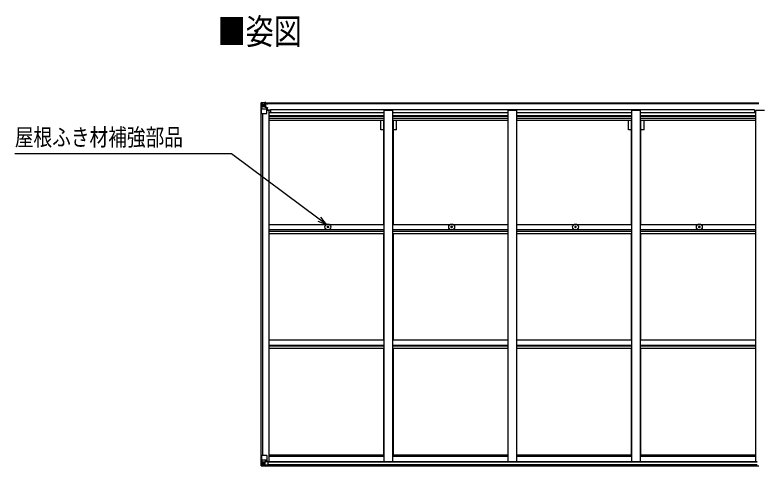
# Model space of a CAD drawing. Units: millimetres, scale not verified. Extents: x -12615 to 12615, y -8910 to 8910.
# Drawn here: x -7313 to -3021, y -192 to 2416 of the extents above; entities that cross this region are included whole.
import ezdxf
from ezdxf.enums import TextEntityAlignment as Align

# ---------------------------------------------------------------- set-up
doc = ezdxf.new("R2010")
doc.units = ezdxf.units.MM
doc.header["$LTSCALE"] = 40
for name, color, linetype in [('0-2_USER1', 3, 'Continuous'), ('0-4_YKK_13', 4, 'Continuous'), ('0-5_YKK_A1', 4, 'Continuous'), ('0-6_YKK_D', 6, 'Continuous')]:
    doc.layers.add(name, color=color, linetype=linetype)
doc.styles.add('ＭＳ ゴシック', font='')
doc.styles.get('ＭＳ ゴシック').set_extended_font_data('MS Gothic')

msp = doc.modelspace()

# ---------------------------------------------------------------- linework, layer by layer
at = {"layer": '0-4_YKK_13'}
for p, q in [((-5890.11, 1906.73), (-5890.11, 1906.69)), ((-5889.17, 1907.73), (-5889.17, 1907.73)), ((-5889.17, 1907.69), (-5889.17, 1907.72)), ((-5880.21, 1908.11), (-5888.13, 1907.64)), ((-5887.27, 1906.67), (-5887.27, 1906.6)), ((-5887.27, 1846.02), (-5887.27, 1906.6)), ((-5883.3, 1903.23), (-5886.04, 1906.9)), ((-5882.45, 1899.72), (-5880.11, 1899.78)), ((-5882.45, 1886.25), (-5882.45, 1899.72)), ((-5868.11, 1908.9), (-5880.11, 1908.12)), ((-5880.11, 1899.78), (-5868.11, 1899.78)), ((-5874.63, 1892.58), (-5874.63, 1891.62)), ((-5869.11, 1899.78), (-5868.11, 1899.78)), ((-5861.61, 1909.42), (-5868.11, 1909.02)), ((-5868.11, 1882.92), (-5868.11, 1909.02)), ((-5868.11, 1908.13), (-5861.61, 1908.53)), ((-5866.61, 1903.31), (-5868.11, 1903.31)), ((-5866.61, 1899.78), (-5868.11, 1899.78)), ((-5861.61, 1907.61), (-5866.61, 1907.52)), ((-5866.11, 1902.95), (-5866.61, 1902.95)), ((-5862.61, 1898.02), (-5866.61, 1898.02)), ((-5862.61, 1889.82), (-5866.61, 1889.82)), ((-5866.51, 1901.65), (-5862.61, 1901.65)), ((-5866.12, 1901.86), (-5866.12, 1902.02)), ((-5866.12, 1902.02), (-5866.11, 1902.02)), ((-5866.11, 1903.98), (-5866.11, 1902.02)), ((-5858.11, 1903.98), (-5866.11, 1903.98)), ((-5858.11, 1903.95), (-5866.11, 1903.95)), ((-5856.11, 1902.11), (-5866.11, 1902.02)), ((-5862.61, 1881.92), (-5862.61, 1901.88)), ((-5861.61, 1908.53), (-5861.61, 1909.42)), ((-5861.61, 1908.02), (-5861.61, 1908.53)), ((-5861.61, 1908.02), (-5861.61, 1907.61)), ((-5861.61, 1907.61), (-5861.61, 1906.79)), ((-5859.61, 1904.72), (-5859.61, 1903.98)), ((-5856.61, 1907.22), (-5856.61, 1906.79)), ((-5856.31, 1907.22), (-5856.61, 1907.22)), ((-5856.31, 1907.22), (-5854.62, 1906.79)), ((-5856.11, 1903.72), (-5851.11, 1903.72)), ((-5856.11, 1902.11), (-5856.11, 1903.72)), ((-5851.11, 1904.72), (-5851.11, 1903.72)), ((-5851.11, 1903.72), (-5850.11, 1903.72)), ((-5850.11, 1903.72), (-5850.11, 1904.72)), ((-5850.11, 1903.72), (-5850.11, 1902.15)), ((-5850.11, 1902.04), (-5850.11, 1902.15)), ((-5887.27, 1846.02), (-5857.11, 1846.02)), ((-5886.72, 1872.9), (-5882.58, 1884.98)), ((-5886.72, 1872.9), (-5880.11, 1872.69)), ((-5880.11, 1886.22), (-5882.45, 1886.25)), ((-5880.11, 1886.22), (-5868.11, 1886.22)), ((-5880.11, 1886.22), (-5880.11, 1886.22)), ((-5880.11, 1872.69), (-5856.11, 1872.69)), ((-5866.61, 1886.22), (-5868.11, 1886.22)), ((-5867.29, 1882.66), (-5856.94, 1881.01)), ((-5867.29, 1882.03), (-5867.29, 1882.66)), ((-5856.94, 1880.37), (-5867.29, 1882.03)), ((-5856.94, 1881.01), (-5856.94, 1880.37)), ((-5856.66, 1880.93), (-5852.61, 1880.9)), ((-5856.11, 1847.02), (-5856.11, 1880.12)), ((-5851.61, 1869.02), (-5856.11, 1869.02)), ((-5835.61, 1865.1), (-5856.11, 1865.1)), ((-5851.61, 1880.89), (-5852.61, 1880.9)), ((-5852.61, 1879.16), (-5851.61, 1879.17)), ((-5851.61, 1865.1), (-5851.61, 1880.89)), ((-5505.54, 1190.47), (-5504.43, 1190.49)), ((-5505.54, 1189.47), (-5504.43, 1189.46)), ((-5504.43, 1190.49), (-5503.91, 1190.59)), ((-5504.43, 1189.46), (-5503.91, 1189.35)), ((-5503.81, 1191.11), (-5503.91, 1190.59)), ((-5503.81, 1188.84), (-5503.91, 1189.35)), ((-5503.79, 1192.22), (-5503.81, 1191.11)), ((-5503.79, 1187.73), (-5503.81, 1188.84)), ((-5502.79, 1192.22), (-5502.77, 1191.11)), ((-5502.79, 1187.73), (-5502.77, 1188.84)), ((-5502.77, 1191.11), (-5502.67, 1190.59)), ((-5502.77, 1188.84), (-5502.67, 1189.35)), ((-5502.16, 1190.49), (-5502.67, 1190.59)), ((-5502.16, 1189.46), (-5502.67, 1189.35)), ((-5501.05, 1190.47), (-5502.16, 1190.49)), ((-5501.05, 1189.47), (-5502.16, 1189.46)), ((-4789.54, 1190.47), (-4788.43, 1190.49)), ((-4789.54, 1189.47), (-4788.43, 1189.46)), ((-4788.43, 1190.49), (-4787.91, 1190.59)), ((-4788.43, 1189.46), (-4787.91, 1189.35)), ((-4787.81, 1191.11), (-4787.91, 1190.59)), ((-4787.81, 1188.84), (-4787.91, 1189.35)), ((-4787.79, 1192.22), (-4787.81, 1191.11)), ((-4787.79, 1187.73), (-4787.81, 1188.84)), ((-4786.79, 1192.22), (-4786.77, 1191.11)), ((-4786.79, 1187.73), (-4786.77, 1188.84)), ((-4786.77, 1191.11), (-4786.67, 1190.59)), ((-4786.77, 1188.84), (-4786.67, 1189.35)), ((-4786.16, 1190.49), (-4786.67, 1190.59)), ((-4786.16, 1189.46), (-4786.67, 1189.35)), ((-4785.05, 1190.47), (-4786.16, 1190.49)), ((-4785.05, 1189.47), (-4786.16, 1189.46)), ((-4073.54, 1190.47), (-4072.43, 1190.49)), ((-4073.54, 1189.47), (-4072.43, 1189.46)), ((-4072.43, 1190.49), (-4071.91, 1190.59)), ((-4072.43, 1189.46), (-4071.91, 1189.35)), ((-4071.81, 1191.11), (-4071.91, 1190.59)), ((-4071.81, 1188.84), (-4071.91, 1189.35)), ((-4071.79, 1192.22), (-4071.81, 1191.11)), ((-4071.79, 1187.73), (-4071.81, 1188.84)), ((-4070.79, 1192.22), (-4070.77, 1191.11)), ((-4070.79, 1187.73), (-4070.77, 1188.84)), ((-4070.77, 1191.11), (-4070.67, 1190.59)), ((-4070.77, 1188.84), (-4070.67, 1189.35)), ((-4070.16, 1190.49), (-4070.67, 1190.59)), ((-4070.16, 1189.46), (-4070.67, 1189.35)), ((-4069.05, 1190.47), (-4070.16, 1190.49)), ((-4069.05, 1189.47), (-4070.16, 1189.46)), ((-3357.54, 1190.47), (-3356.43, 1190.49)), ((-3357.54, 1189.47), (-3356.43, 1189.46)), ((-3356.43, 1190.49), (-3355.91, 1190.59)), ((-3356.43, 1189.46), (-3355.91, 1189.35)), ((-3355.81, 1191.11), (-3355.91, 1190.59)), ((-3355.81, 1188.84), (-3355.91, 1189.35)), ((-3355.79, 1192.22), (-3355.81, 1191.11)), ((-3355.79, 1187.73), (-3355.81, 1188.84)), ((-3354.79, 1192.22), (-3354.77, 1191.11)), ((-3354.79, 1187.73), (-3354.77, 1188.84)), ((-3354.77, 1191.11), (-3354.67, 1190.59)), ((-3354.77, 1188.84), (-3354.67, 1189.35)), ((-3354.16, 1190.49), (-3354.67, 1190.59)), ((-3354.16, 1189.46), (-3354.67, 1189.35)), ((-3353.05, 1190.47), (-3354.16, 1190.49)), ((-3353.05, 1189.47), (-3354.16, 1189.46)), ((-5889.8, -129.06), (-5856.8, -129.06)), ((-5889.8, -189.77), (-5889.8, -129.06)), ((-5886.96, -129.06), (-5886.96, -189.64)), ((-5886.41, -155.94), (-5879.8, -155.73)), ((-5886.41, -155.94), (-5882.27, -168.03)), ((-5879.8, -169.26), (-5882.13, -169.29)), ((-5882.13, -169.29), (-5882.13, -182.76)), ((-5879.8, -155.73), (-5855.8, -155.73)), ((-5879.8, -169.26), (-5879.8, -169.26)), ((-5867.8, -169.26), (-5879.8, -169.26)), ((-5867.8, -165.27), (-5861.3, -165.27)), ((-5867.8, -165.27), (-5867.8, -192.06)), ((-5856.63, -163.42), (-5866.97, -165.07)), ((-5866.97, -165.07), (-5866.97, -165.27)), ((-5864.28, -165.27), (-5856.63, -164.05)), ((-5861.3, -165.27), (-5852.3, -165.31)), ((-5856.63, -164.05), (-5856.63, -163.42)), ((-5855.8, -130.06), (-5855.8, -163.16)), ((-5851.3, -166.22), (-5851.3, -186.37)), ((-5888.86, -190.73), (-5888.86, -190.77)), ((-5879.89, -191.16), (-5887.81, -190.68)), ((-5886.95, -189.71), (-5886.96, -189.64)), ((-5882.99, -186.27), (-5885.72, -189.94)), ((-5882.13, -182.76), (-5879.8, -182.82)), ((-5879.8, -182.82), (-5867.8, -182.82)), ((-5867.8, -191.94), (-5879.8, -191.16)), ((-5875.28, -175.62), (-5875.28, -174.66)), ((-5861.3, -192.46), (-5861.3, -186.51)), ((-5852.3, -187.08), (-5861.3, -187.14))]:
    msp.add_line(p, q, dxfattribs=at)
for points in [[(-5890.11, 1906.69), (-5890.11, 1846.02), (-5887.27, 1846.02)], [(-5889.17, 1907.73), (-5880.11, 1908.28), (-5868.11, 1909.02)], [(-5876.55, 1893.54), (-5877.51, 1893.54), (-5877.51, 1894.5), (-5876.55, 1894.5)], [(-5875.59, 1895.46), (-5875.59, 1896.42), (-5874.63, 1896.42), (-5874.63, 1895.46)], [(-5874.63, 1891.62), (-5875.59, 1891.62), (-5875.59, 1892.58)], [(-5873.67, 1894.5), (-5872.71, 1894.5), (-5872.71, 1893.54), (-5873.67, 1893.54)], [(-5861.61, 1908.02), (-5866.61, 1908.02), (-5866.61, 1882.55)], [(-5851.11, 1901.99), (-5866.11, 1901.86), (-5866.12, 1901.86)], [(-5866.11, 1902.95), (-5858.11, 1902.95), (-5858.11, 1904.72)], [(-5856.11, 1902.11), (-5856.11, 1902.1), (-5850.11, 1902.15)], [(-5852.61, 1880.9), (-5852.61, 1879.16), (-5856.11, 1879.14)], [(-5888.86, -190.77), (-5879.8, -191.32), (-5861.3, -192.46)], [(-5876.24, -177.54), (-5877.2, -177.54), (-5877.2, -176.58), (-5876.24, -176.58)], [(-5875.28, -174.66), (-5874.32, -174.66), (-5874.32, -175.62)], [(-5874.32, -178.5), (-5874.32, -179.46), (-5875.28, -179.46), (-5875.28, -178.5)], [(-5873.36, -176.58), (-5872.4, -176.58), (-5872.4, -177.54), (-5873.36, -177.54)], [(-5851.3, -186.37), (-5851.31, -186.48), (-5861.3, -186.51)]]:
    msp.add_lwpolyline(points, dxfattribs=at)
for centre, radius in [((-5875.11, 1894.02), 5.3), ((-5503.29, 1189.97), 17), ((-4787.29, 1189.97), 17), ((-4071.29, 1189.97), 17), ((-3355.29, 1189.97), 17), ((-5503.29, 1189.97), 4), ((-4787.29, 1189.97), 4), ((-4071.29, 1189.97), 4), ((-3355.29, 1189.97), 4), ((-5874.8, -177.06), 5.3)]:
    msp.add_circle(centre, radius, dxfattribs=at)
for centre, radius, start, end in [((-5889.11, 1906.73), 0.999, 93.4424, 179.95083), ((-5889.11, 1906.73), 1, 93.50017, 180.00079), ((-5889.11, 1906.69), 0.999, 93.4424, 179.95083), ((-5887.96, 1920.34), 12.7, 269.24466, 275.10311), ((-5885.99, 1906.73), 1.28, 131.17831, 182.45895), ((-5876.55, 1895.46), 0.96, 270, 0), ((-5876.55, 1892.58), 0.96, 0, 90), ((-5873.67, 1895.46), 0.96, 180, 270), ((-5873.67, 1892.58), 0.96, 90, 180), ((-5866.11, 1904.48), 0.5, 179.99802, 269.99691), ((-5866.11, 1904.45), 0.5, 180.00109, 270.00109), ((-5866.11, 1901.52), 0.5, 90.52895, 180.04464), ((-5866.1, 1901.35), 0.513, 91.88028, 181.04707), ((-5850.98, 1909.68), 7.69, 268.96999, 276.43426), ((-5867.18, 1883.59), 0.937, 182.32209, 263.26766), ((-5867.18, 1882.96), 0.937, 182.32209, 263.26766), ((-5857.11, 1847.02), 1, 270, 0), ((-5857.05, 1880.08), 0.937, 2.32209, 83.26766), ((-5857.05, 1879.44), 0.937, 2.32209, 83.26766), ((-5503.29, 1189.97), 2.3, 167.44414, 192.55586), ((-5503.29, 1189.97), 2.3, 77.44414, 102.55586), ((-5503.29, 1189.97), 2.3, 257.44414, 282.55586), ((-5503.29, 1189.97), 2.3, 347.44414, 12.55586), ((-4787.29, 1189.97), 2.3, 167.44414, 192.55586), ((-4787.29, 1189.97), 2.3, 77.44414, 102.55586), ((-4787.29, 1189.97), 2.3, 257.44414, 282.55586), ((-4787.29, 1189.97), 2.3, 347.44414, 12.55586), ((-4071.29, 1189.97), 2.3, 167.44414, 192.55586), ((-4071.29, 1189.97), 2.3, 77.44414, 102.55586), ((-4071.29, 1189.97), 2.3, 257.44414, 282.55586), ((-4071.29, 1189.97), 2.3, 347.44414, 12.55586), ((-3355.29, 1189.97), 2.3, 167.44414, 192.55586), ((-3355.29, 1189.97), 2.3, 77.44414, 102.55586), ((-3355.29, 1189.97), 2.3, 257.44414, 282.55586), ((-3355.29, 1189.97), 2.3, 347.44414, 12.55586), ((-5866.86, -166), 0.937, 96.73234, 129.06602), ((-5856.8, -130.06), 1, 0, 90), ((-5856.74, -162.48), 0.937, 276.73234, 357.67791), ((-5856.74, -163.12), 0.937, 276.73234, 357.67791), ((-5888.8, -189.73), 0.999, 180.04917, 266.5576), ((-5888.8, -189.77), 0.999, 180.04917, 266.5576), ((-5888.8, -189.77), 1, 179.99921, 266.49983), ((-5887.65, -203.38), 12.7, 84.89689, 90.75534), ((-5885.67, -189.77), 1.28, 177.54105, 228.82169), ((-5876.24, -175.62), 0.96, 270, 0), ((-5876.24, -178.5), 0.96, 0, 90), ((-5873.36, -175.62), 0.96, 180, 270), ((-5873.36, -178.5), 0.96, 90, 180)]:
    msp.add_arc(centre, radius, start, end, dxfattribs=at)
for centre, major_axis, ratio, start_param, end_param in [((-5688.17, 1920.04), (201, 12.36), 0.060933, 3.1373463, 3.1378449), ((-5887.17, 1907.81), (2, 0.12), 0.060933, 3.1378449, 4.2119296), ((-5886.98, 1904.71), (-0.02, 3), 0.466854, 5.5234897, 6.1575023), ((-5885.32, 1899.64), (0.03, 5), 0.573921, 4.7320603, 5.5159136), ((-5961.86, 1899.78), (81.75, 0), 0.061163, 0, 0.0007725), ((-5886, 1875.25), (0.85, 2.32), 0.403757, 2.3087461, 3.2744049), ((-5883.85, 1886.27), (0, 3), 0.468246, 4.2703918, 4.7058971), ((-5885.69, -158.29), (0.85, -2.32), 0.403757, 3.0087805, 3.9744392), ((-5883.54, -169.31), (0, -3), 0.468246, 1.5772882, 2.0127935), ((-5852.3, -166.21), (1, -0.021), 0.906239, 0.0187047, 1.589501), ((-5886.86, -190.85), (2, -0.12), 0.060933, 2.0712557, 3.1453404), ((-5687.86, -203.08), (201, -12.36), 0.060933, 3.1453404, 3.145839), ((-5886.67, -187.75), (-0.02, -3), 0.466854, 0.125683, 0.7596956), ((-5885, -182.68), (0.03, -5), 0.573921, 0.7672717, 1.551125), ((-5961.55, -182.82), (81.75, 0), 0.061163, 6.2824128, 6.2831853), ((-5852.3, -186.38), (1, 0.012), 0.707053, 4.7036637, 6.124411)]:
    msp.add_ellipse(centre, major_axis=major_axis, ratio=ratio, start_param=start_param, end_param=end_param, dxfattribs=at)
at = {"layer": '0-5_YKK_A1'}
for p, q in [((-5866.61, 1906.79), (-3011.36, 1906.79)), ((-5866.6, 1904.72), (-3011.36, 1904.72)), ((-5888.11, -129.06), (-5888.11, 1846.02)), ((-5879.11, -129.06), (-5879.11, 1846.02)), ((-5878.41, -129.06), (-5878.41, 1846.02)), ((-5856.11, 1864.49), (-5843.11, 1864.49)), ((-5843.11, -165.41), (-5843.11, 1864.49)), ((-5843.11, 1851.45), (-5177.11, 1851.45)), ((-3036.61, 1866.52), (-5835.61, 1866.52)), ((-5835.61, 1866.52), (-5835.61, 1851.45)), ((-5177.11, -165.41), (-5177.11, 1863.85)), ((-5127.11, 1863.85), (-5177.11, 1863.85)), ((-5127.11, -165.41), (-5127.11, 1863.85)), ((-5127.11, 1851.45), (-4461.12, 1851.45)), ((-4461.12, -165.41), (-4461.12, 1863.85)), ((-4411.11, 1863.85), (-4461.12, 1863.85)), ((-4411.11, -165.41), (-4411.11, 1863.85)), ((-4411.11, 1851.45), (-3745.11, 1851.45)), ((-3745.11, -165.41), (-3745.11, 1863.85)), ((-3695.11, 1863.85), (-3745.11, 1863.85)), ((-3695.11, -165.41), (-3695.11, 1863.85)), ((-3695.11, 1851.45), (-3029.11, 1851.45)), ((-3036.61, 1866.52), (-3036.61, 1851.45)), ((-3029.12, -165.41), (-3029.12, 1863.85)), ((-2979.11, 1863.85), (-3029.12, 1863.85)), ((-5843.11, 1835.01), (-5177.11, 1835.01)), ((-5843.11, 1831.22), (-5177.11, 1831.22)), ((-5843.11, 1819.88), (-5177.11, 1819.88)), ((-5843.11, 1807.06), (-5177.11, 1807.06)), ((-5197.31, 1750.79), (-5197.31, 1807.06)), ((-5179.62, 1204.5), (-5179.62, 1807.06)), ((-5127.11, 1835.01), (-4461.12, 1835.01)), ((-5127.11, 1831.22), (-4461.12, 1831.22)), ((-5127.11, 1819.88), (-4461.12, 1819.88)), ((-5127.11, 1807.06), (-4461.12, 1807.06)), ((-5124.62, 1204.5), (-5124.62, 1807.06)), ((-5106.91, 1750.79), (-5106.91, 1807.06)), ((-4411.11, 1835.01), (-3745.11, 1835.01)), ((-4411.11, 1831.22), (-3745.11, 1831.22)), ((-4411.11, 1819.88), (-3745.11, 1819.88)), ((-4411.11, 1807.06), (-3745.11, 1807.06)), ((-3765.31, 1750.79), (-3765.31, 1807.06)), ((-3747.62, 1204.5), (-3747.62, 1807.06)), ((-3695.11, 1835.01), (-3029.11, 1835.01)), ((-3695.11, 1831.22), (-3029.11, 1831.22)), ((-3695.11, 1819.88), (-3029.11, 1819.88)), ((-3695.11, 1807.06), (-3029.11, 1807.06)), ((-3692.62, 1204.5), (-3692.62, 1807.06)), ((-3674.91, 1750.79), (-3674.91, 1807.06)), ((-5179.62, 1750.79), (-5197.31, 1750.79)), ((-5106.91, 1750.79), (-5124.62, 1750.79)), ((-3747.62, 1750.79), (-3765.31, 1750.79)), ((-3674.91, 1750.79), (-3692.62, 1750.79)), ((-5843.11, 1204.5), (-5177.12, 1204.5)), ((-5127.11, 1204.5), (-4461.12, 1204.5)), ((-4411.11, 1204.5), (-3745.12, 1204.5)), ((-3695.11, 1204.5), (-3029.12, 1204.5)), ((-5843.11, 1175.45), (-5177.12, 1175.45)), ((-5843.11, 1165.72), (-5177.12, 1165.72)), ((-5127.11, 1175.45), (-4461.12, 1175.45)), ((-5127.11, 1165.72), (-4461.12, 1165.72)), ((-4411.11, 1175.45), (-3745.12, 1175.45)), ((-4411.11, 1165.72), (-3745.12, 1165.72)), ((-3695.11, 1175.45), (-3029.12, 1175.45)), ((-3695.11, 1165.72), (-3029.12, 1165.72)), ((-5843.11, 1152.87), (-5177.12, 1152.87)), ((-5179.62, 537.03), (-5179.62, 1152.87)), ((-5127.11, 1152.87), (-4461.12, 1152.87)), ((-5124.62, 537.03), (-5124.62, 1152.87)), ((-4411.11, 1152.87), (-3745.12, 1152.87)), ((-3747.62, 537.03), (-3747.62, 1152.87)), ((-3695.11, 1152.87), (-3029.12, 1152.87)), ((-3692.62, 537.03), (-3692.62, 1152.87)), ((-5843.11, 537.03), (-5177.12, 537.03)), ((-5127.11, 537.03), (-4461.12, 537.03)), ((-4411.11, 537.03), (-3745.12, 537.03)), ((-3695.11, 537.03), (-3029.12, 537.03)), ((-5843.11, 507.29), (-5177.12, 507.29)), ((-5843.11, 502.86), (-5177.12, 502.86)), ((-5843.11, 489.85), (-5177.12, 489.85)), ((-5179.62, -128.17), (-5179.62, 489.85)), ((-5127.11, 507.29), (-4461.12, 507.29)), ((-5127.11, 502.86), (-4461.12, 502.86)), ((-5127.11, 489.85), (-4461.12, 489.85)), ((-5124.62, -128.17), (-5124.62, 489.85)), ((-4411.11, 507.29), (-3745.12, 507.29)), ((-4411.11, 502.86), (-3745.12, 502.86)), ((-4411.11, 489.85), (-3745.12, 489.85)), ((-3747.62, -128.17), (-3747.62, 489.85)), ((-3695.11, 507.29), (-3029.12, 507.29)), ((-3695.11, 502.86), (-3029.12, 502.86)), ((-3695.11, 489.85), (-3029.12, 489.85)), ((-3692.62, -128.17), (-3692.62, 489.85)), ((-5177.11, -128.17), (-5843.11, -128.17)), ((-4461.11, -128.17), (-5127.11, -128.17)), ((-3745.11, -128.17), (-4411.11, -128.17)), ((-3029.11, -128.17), (-3695.11, -128.17)), ((-5851.84, -165.41), (-3020.39, -165.41)), ((-5851.3, -167.76), (-3020.93, -167.76)), ((-5177.11, -137.3), (-5843.11, -137.3)), ((-4461.12, -137.3), (-5127.11, -137.3)), ((-3745.11, -137.3), (-4411.11, -137.3)), ((-3029.38, -137.3), (-3695.11, -137.3)), ((-5861.3, -189.91), (-3010.93, -189.91)), ((-5861.3, -190.86), (-3010.93, -190.86)), ((-5851.3, -183.42), (-3020.93, -183.42))]:
    msp.add_line(p, q, dxfattribs=at)
at = {"layer": '0-6_YKK_D'}
for points in [[(-5512.13, 1204.5), (-5553.03, 1234.97), (-6060.42, 1613.05), (-7313.42, 1613.05)], [(-5561.19, 1224.01), (-5512.13, 1204.5), (-5544.86, 1245.93)]]:
    msp.add_lwpolyline(points, dxfattribs=at)

# ---------------------------------------------------------------- texts
at = {"layer": '0-2_USER1', "style": 'ＭＳ ゴシック', "width": 0.8}
msp.add_text('■姿図', height=148.5, dxfattribs=at).set_placement((-6140.55, 2201.6), align=Align.BOTTOM_LEFT)
at = {"layer": '0-6_YKK_D', "style": 'ＭＳ ゴシック', "width": 0.8}
msp.add_text('屋根ふき材補強部品', height=98.97, dxfattribs=at).set_placement((-7313.42, 1629.9), align=Align.BOTTOM_LEFT)

doc.saveas('drawing.dxf')
